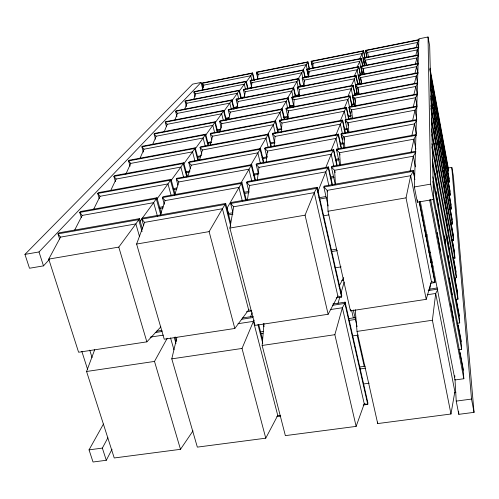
<?xml version="1.0" encoding="UTF-8"?>
<svg xmlns="http://www.w3.org/2000/svg" width="499" height="499" viewBox="0 0 499 499"><rect width="100%" height="100%" fill="white"/><g stroke="black" fill="none" stroke-linecap="round" stroke-linejoin="round"><path stroke-width="0.75" d="M308.8 76.659L308.831 71.407L306.804 69.561L307.01 69.174L361.288 58.389L362.835 65.962M304.178 86.053L304.303 80.121L302.207 78.187L302.431 77.769L358.793 66.648L360.509 75.012M417.351 202.207L414.363 186.95L418.867 38.828L428.03 36.995L429.676 46.027L433.581 199.444L417.351 202.207L417.395 199.881M410.028 171.687L413.34 156.212L415.736 152.089L415.761 151.266L331.685 166.373L331.436 167.221L335.272 184.611M410.976 152.675L413.964 139.165L416.247 134.555L336.738 149.089L336.513 149.85L339.987 165.78M413.852 94.723L415.904 86.446L417.769 82.834L352.444 95.39L354.359 105.782M414.906 73.297L416.628 66.66L418.337 63.404L358.363 75.143L358.238 75.58L360.54 77.607L361.476 82.167M415.63 55.882L417.245 49.912L418.823 46.956L363.384 57.971L364.825 65.93M299.169 96.195L299.406 89.539L297.236 87.512L297.473 87.063L356.093 75.586L357.97 84.68M328.099 205.968L323.851 187.056L324.138 186.096L413.272 170.384L414.869 179.696M293.718 107.198L294.098 99.763L291.84 97.629L292.102 97.143L353.161 85.292L355.213 95.128M287.767 119.174L288.316 110.89L285.971 108.645L286.258 108.108L349.974 95.864L352.2 106.474M281.243 132.285L281.997 123.047L279.559 120.671L279.87 120.091L346.481 107.422L348.901 118.849M332.87 304.041L345.108 302.157L344.89 303.398L342.389 307.74L364.239 403.785L356.136 426.389L285.366 435.627L262.143 345.47L264.002 323.471M274.113 146.145L275.068 136.383L272.523 133.869L272.866 133.227L342.651 120.116L345.42 133.052M266.16 162.25L267.433 151.085L264.769 148.415L265.144 147.704L338.422 134.112L341.534 148.502M355.238 309.698L357.028 331.405L377.706 423.57L450.971 414.008L432.39 320.239L435.696 293.462L437.773 289.694M257.309 180.089L258.969 167.371L256.18 164.514L256.605 163.728L333.737 149.638L337.212 165.525M429.676 289.988L430.587 283.239M432.408 269.734L432.914 265.986L431.392 266.229M247.404 199.999L249.544 185.503L246.625 182.447L247.092 181.567L328.51 166.94L332.552 185.16M257.365 79.31L258.239 74.264L256.38 72.492L256.661 72.118L307.927 61.864L309.592 69.411M450.971 414.008L454.863 391.59L435.696 293.462L427.238 294.759M317.189 187.318L314.251 192.626L337.848 296.063L328.136 314.27L255.039 325.392L229.902 228.055L233.669 206.761L230.613 203.473L231.156 202.482L317.189 187.318L341.796 295.82L341.572 297.048L336.195 297.884M250.978 88.348L252.045 82.666L250.13 80.819L250.429 80.414L303.554 69.86L305.238 77.407M244.136 97.798L245.377 91.716L243.393 89.783L243.718 89.352L298.839 78.474L300.71 86.807M426.208 299.344L431.423 281.53L410.689 175.717L327.194 190.362L328.011 211.233L350.429 310.877L426.208 299.344L406.03 197.86L410.689 175.717L413.241 171.319L323.851 187.056L327.194 190.362L327.531 191.872M236.669 108.314L238.166 101.497L236.114 99.469L236.47 99.002L293.743 87.793L295.795 96.837M411.8 135.847L414.526 123.908L416.309 120.87M228.673 119.236L230.351 112.094L228.23 109.967L228.611 109.462L288.216 97.891L290.48 107.765M412.561 120.696L415.031 110.179L417.064 106.724L345.177 120.222L347.759 132.335M254.172 320.121L253.436 321.35L277.75 415.418L265.767 438.184L197.342 447.123L171.787 358.856L176.871 337.349M413.203 107.21L415.486 97.748L417.426 94.473L348.901 107.491L351.302 118.849M219.66 132.335L221.855 123.621L219.654 121.382L220.071 120.827L282.203 108.888L284.648 119.423M414.395 83.545L416.278 76.122L418.05 73.153L355.394 85.304L357.284 94.405M415.38 63.86L416.946 57.953L418.249 55.776M210.185 145.128L212.58 136.202L210.297 133.838L210.753 133.233L275.635 120.895L278.299 132.223M416.16 47.374L417.52 42.471L419.023 39.964L365.524 50.667L366.902 57.485M356.136 426.389L334.854 334.692L342.389 307.74L330.906 309.492M199.5 160.198L202.419 149.987L200.049 147.479L200.548 146.818L268.431 134.063L271.487 146.881M338.01 303.386L339.707 297.516M340.979 293.119L344.16 282.116M416.69 119.598L341.272 133.582L341.073 134.268L344.017 147.941M417.083 106.125L345.358 119.604L345.177 120.222L347.909 122.748L348.551 125.779M418.586 54.853L360.977 66.217L362.417 74.239M419.035 39.633L365.624 50.324L367.582 52.439L368.505 57.011M187.936 176.047L191.236 165.163L188.765 162.499L189.314 161.77L260.497 148.565L263.965 162.917M328.51 166.94L325.785 171.868L317.663 192.14M333.737 149.638L331.18 154.228L325.747 167.652M338.422 134.112L336.014 138.416L331.174 150.274M342.651 120.116L340.374 124.157L335.777 135.316M346.481 107.422L344.322 111.233L340.212 121.126M349.974 95.864L347.922 99.469L344.466 107.728M353.161 85.292L351.209 88.71L347.897 96.569M356.093 75.586L351.221 85.915M358.793 66.648L354.29 76.097M361.288 58.389L357.128 67.016M312.567 68.363L311.264 61.196L363.596 50.73L359.642 58.888M430.974 262.611L431.897 259.642M174.638 195.115L178.86 181.942L176.29 179.104L176.902 178.293L251.708 164.626L255.6 180.445M201.964 90.587L203.823 85.123L250.76 75.754L252.637 72.929L254.434 80.451M160.229 215L165.107 200.604L162.424 197.567L163.098 196.662L241.934 182.497L246.281 199.856M193.612 99.663L195.689 93.837L244.292 84.2L246.263 81.243L248.078 88.772M234.817 328.473L209.118 231.617L222.435 208.732L248.652 309.916L234.817 328.473L164.227 339.214L136.614 244.048L144.585 222.379L222.435 208.732L225.704 203.442L142.564 218.094L141.791 219.111L143.706 225.816M192.994 430.874L180.495 449.318L114.24 457.97L86.57 371.487L94.685 349.737M184.511 109.724L186.938 103.212L237.331 93.301L239.395 90.207L241.422 98.496M174.949 119.854L177.488 113.342L229.814 103.125L231.979 99.881L234.199 108.876M164.183 131.861L167.252 124.301L221.662 113.778L223.939 110.366L226.403 120.178M328.136 314.27L305.07 215.169L314.251 192.626L233.669 206.761M265.767 438.184L242.015 348.452L253.436 321.35L238.023 323.708M152.582 144.623L156.137 136.208L212.799 125.355L215.206 121.762L217.888 132.322M250.467 316.902L252.257 312.723M139.801 158.769L144.024 149.195L203.13 137.992L205.675 134.194L208.576 145.434M125.798 174.232L130.757 163.404L192.533 151.839L195.234 147.816L198.602 160.628M110.684 190.556L116.18 179.029L180.875 167.078L183.751 162.799L187.35 176.253M93.606 209.355L100.074 196.282L167.982 183.925L171.057 179.359L175.155 194.373M74.494 230.432L82.198 215.431L153.648 202.656L156.948 197.766L161.352 213.528M103.455 424.038L89.04 449.861L93.026 462.005L106.293 460.278L112.038 449.225M160.834 326.876L146.862 341.852L78.599 352.244L48.746 259.106L60.541 237.119L135.865 223.908L139.433 218.649L142.44 229.116M106.293 460.278L102.357 448.096L107.89 437.798M339.027 286.239L343.736 277.594M241.934 182.497L227.089 208.021L228.648 214.059M251.708 164.626L241.217 182.559M260.497 148.565L251.047 164.67M268.431 134.063L259.549 149.182M275.635 120.895L267.601 134.53M282.203 108.888L274.569 121.831M288.216 97.891L281.187 109.792M293.743 87.793L287.256 98.746M298.839 78.474L293.219 87.93M303.554 69.86L298.028 79.154M307.927 61.864L302.831 70.421M180.495 449.318L154.503 361.419L167.215 338.278M246.369 81.842L250.76 75.754L251.833 80.258M223.976 111.196L229.814 103.125L231.305 109.138M231.573 101.266L237.331 93.301L238.803 99.295M239.464 90.899L244.292 84.2L245.396 88.747M205.619 135.248L212.799 125.355L214.726 132.896M215.119 122.81L221.662 113.778L223.371 120.577M184.056 163.485L192.533 151.839L194.909 160.84M195.564 148.403L203.13 137.992L205.282 146.294M156.78 199.251L167.982 183.925L171.076 195.184M170.926 180.713L180.875 167.078L183.694 177.563M140.132 221.119L153.648 202.656L157.435 216.142M48.746 259.106L118.787 247.099L135.865 223.908L139.52 236.576M202.85 89.558L201.035 82.447L192.614 84.131L24.95 254.384L29.497 268.25L43.494 265.867L49.276 259.536M24.95 254.384L39.003 251.951L201.035 82.447M438.216 147.741L439.631 147.086L438.97 141.791L439.631 147.086M437.679 144.822L439.089 144.174M252.637 72.929L202.426 82.971L202.058 83.358L203.212 87.874M258.239 74.264L306.161 64.695L307.178 69.255M364.881 57.89L363.497 51.073L311.07 61.558L313.029 63.323L361.956 53.561L364.438 65.749M367.582 52.439L417.52 42.471L418.368 47.049M246.263 81.243L194.267 91.579L193.874 91.991L195.04 96.507M418.811 47.305L363.278 58.339L365.411 60.192L366.497 65.531M252.045 82.666L301.714 72.817L302.899 78.137M247.535 88.466L251.346 87.712M305.519 77.027L308.569 76.422M362.736 65.737L365.025 65.282M239.395 90.207L185.491 100.842L185.067 101.285L186.445 106.561M418.58 55.233L360.858 66.617L363.072 68.556L363.996 73.091M245.377 91.716L296.911 81.574L298.115 86.895M241.117 97.561L244.94 96.812M299.98 86.034L303.804 85.285M360.372 74.208L362.667 73.758M231.979 99.881L176.016 110.834L175.561 111.321L176.952 116.554M241.21 98.116L245.034 97.367M300.049 86.601L303.866 85.853M360.409 74.788L362.698 74.339M358.238 75.58L418.324 63.822M238.166 101.497L291.728 91.043L293.1 97.08M299.406 89.539L354.228 78.842L357.571 94.673M233.045 107.609L237.624 106.717M294.878 95.602L299.456 94.71M357.471 83.445L359.76 82.996M233.863 108.065L236.913 107.472M294.915 96.213L299.494 95.328M357.496 84.069L359.785 83.626M223.939 110.366L165.762 121.656L165.263 122.18L166.485 126.696M418.062 72.698L355.531 84.836L355.394 85.304L357.789 87.437L359.043 93.5M230.351 112.094L286.095 101.309L287.655 108.077M294.098 99.763L351.209 88.71L352.631 95.521M225.91 118.169L228.966 117.583M289.37 105.956L293.961 105.077M354.365 93.45L356.66 93.007M225.922 118.837L228.979 118.251M290.15 106.487L293.967 105.751M354.371 94.13L357.434 93.544M215.206 121.762L154.621 133.408L154.085 133.975L155.526 139.233M417.75 83.327L352.294 95.902L354.789 98.153L355.581 101.946M221.855 123.621L279.97 112.487L281.742 120.078M216.978 129.877L220.795 129.147M283.444 117.209L288.029 116.336M351.439 104.254L353.735 103.817M216.94 130.613L220.758 129.883M284.187 117.808L288.004 117.078M351.433 105.002L354.49 104.422M205.675 134.194L142.483 146.213L141.897 146.837L143.356 152.058M417.438 93.931L349.069 106.929L348.901 107.491L351.508 109.874L351.988 112.15M212.58 136.202L273.277 124.7L275.236 132.983M281.997 123.047L344.322 111.233L346.1 119.585M207.291 142.627L211.121 141.903M277.001 129.484L281.598 128.617M348.252 116.055L351.315 115.475M207.777 143.332L211.601 142.614M277.338 130.233L281.923 129.366M348.427 116.841L350.722 116.41M195.234 147.816L129.204 160.223L128.555 160.909L130.052 166.155M202.419 149.987L265.936 138.092L268.113 147.18M275.068 136.383L340.374 124.157L342.326 133.239M197.723 156.38L201.546 155.669M270.402 142.851L274.993 141.997M343.848 129.172L346.911 128.605M197.567 157.291L200.629 156.717M270.302 143.756L274.893 142.901M344.566 129.946L347.628 129.372M183.751 162.799L114.608 175.623L113.897 176.378L115.406 181.574M416.665 120.259L341.073 134.268L343.93 136.951L344.584 139.988M191.236 165.163L257.846 152.856L260.422 163.454M186.221 171.687L190.05 170.982M262 157.771L267.358 156.786M340.075 143.431L343.137 142.87M185.99 172.698L189.059 172.136M262.611 158.638L266.441 157.94M340 144.442L343.83 143.737M171.057 179.359L98.496 192.62L97.71 193.456L99.264 198.664M416.228 135.291L336.513 149.85L339.52 152.713L340.019 154.983M178.86 181.942L248.889 169.205L251.864 181.256M258.969 167.371L331.18 154.228L333.837 166.323M173.215 188.647L177.045 187.955M253.617 174.101L258.981 173.134M335.553 159.281L338.615 158.726M173.664 189.639L176.733 189.084M253.405 175.236L258.008 174.401M335.447 160.41L339.276 159.717M156.948 197.766L80.62 211.482L79.74 212.406L81.331 217.614M415.736 152.089L331.436 167.221L334.604 170.29L335.103 172.567M165.107 200.604L238.909 187.406L242.327 200.96M249.544 185.503L325.785 171.868L328.822 185.497M159.287 207.372L163.117 206.692M244.367 192.252L248.964 191.435M330.213 176.989L333.282 176.446M159.449 208.545L163.279 207.865M244.485 193.45L249.082 192.633M330.282 178.218L334.112 177.538M139.433 218.649L58.982 232.827L57.99 233.869L59.624 239.046M448.114 168.013L451.795 167.365L453.31 175.685L474.05 412.349L458.818 414.332L456.229 401.102L454.988 379.359M227.588 213.672L232.958 212.736M318.824 197.772L325.722 196.569M228.392 214.901L232.996 214.102M319.616 199.032L326.514 197.829M414.363 186.95L430.668 184.131L428.03 36.995M136.614 244.048L209.118 231.617M229.902 228.055L305.07 215.169M328.011 211.233L406.03 197.86M323.502 215.811L328.872 214.894M448.826 195.383L450.266 195.14L449.923 190.549L447.959 179.883L448.021 180.763M449.792 209.262L451.289 209.012L450.921 204.047L448.882 193.007L448.95 193.961M451.015 224.269L452.4 224.039L452 218.656L449.88 207.21L449.955 208.245M331.13 250.055L336.507 249.169M425.659 234.542L427.194 234.293M331.211 251.646L337.355 250.635M425.716 236.164L427.25 235.915M452.163 240.605L453.61 240.375L453.173 234.518L450.965 222.641L451.046 223.764M334.966 267.857L341.123 266.871M428.872 252.775L430.412 252.525M430.562 261.52L432.103 261.276M453.416 258.432L454.926 258.189L454.452 251.795L452.15 239.458L452.237 240.686M430.625 262.599L432.146 262.355M341.715 280.407L343.256 280.164M454.227 278.043L456.367 277.706L455.849 270.695L453.448 257.852L453.541 259.199M246.475 311.788L251.82 310.958M430.319 283.289L434.922 282.577L434.891 281.374L419.341 201.552M156.68 331.168L162.044 330.338M242.639 317.932L253.392 316.279M428.841 289.264L437.311 287.96M155.208 332.559L162.119 331.498M241.379 319.31L252.931 317.532M332.621 305.282L344.89 303.398L367.751 404.408L363.153 405.026M428.167 290.593L437.349 289.183M150.211 337.137L163.298 335.135M455.712 299.519L457.957 299.182L457.383 291.447L454.87 278.068L454.969 279.552M260.453 331.91L263.534 331.442M348.24 318.674L355.169 317.626M260.64 333.706L262.954 333.363M349.163 320.389L355.319 319.466M86.57 371.487L154.503 361.419M171.787 358.856L242.015 348.452M262.143 345.47L334.854 334.692M357.028 331.405L432.39 320.239M352.762 335.889L358.163 335.091M457.558 323.227L459.71 322.909L459.074 314.351L456.435 300.386L456.554 302.026M458.631 349.712L461.656 349.281L460.951 339.757L458.182 325.142L458.307 326.976M359.885 366.958L365.28 366.197M360.085 368.961L365.474 368.2M363.79 383.931L369.179 383.182M460.265 354.826L460.122 352.774L463.047 368.087L463.833 378.753L455.019 379.957L420.314 201.509M276.833 416.628L280.688 416.11M454.315 392.782L455.855 392.576M89.04 449.861L102.357 448.096M456.229 401.102L471.524 399.069L474.05 412.349M277.75 415.418L280.719 415.885M364.239 403.785L367.751 404.408L367.9 402.942L345.108 302.157M248.652 309.916L251.271 310.534M337.848 296.063L341.572 297.048L316.884 188.279L230.613 203.473L232.727 211.726M431.423 281.53L434.922 282.577L419.179 201.802M203.823 85.123L202.058 83.358L252.351 73.297L253.972 80.083M195.689 93.837L193.874 91.991L245.957 81.649L247.772 89.184M186.938 103.212L185.067 101.285L239.065 90.637L240.905 98.191M177.488 113.342L175.561 111.321L231.617 100.349L233.85 109.362M167.252 124.301L165.263 122.18L223.552 110.872L225.829 119.947M156.137 136.208L154.085 133.975L214.782 122.317L217.258 132.048M144.024 149.195L141.897 146.837L205.214 134.805L207.927 145.315M130.757 163.404L128.555 160.909L194.729 148.484L197.872 160.46M116.18 179.029L113.897 176.378L183.189 163.535L186.801 177.014M144.585 222.379L141.791 219.111L225.149 204.434L230.794 226.321M100.074 196.282L97.71 193.456L170.433 180.176L174.544 195.215M82.198 215.431L79.74 212.406L156.256 198.671L160.846 215.094M60.541 237.119L57.99 233.869L138.647 219.666L142.072 231.573M39.003 251.951L43.494 265.867M81.83 351.352L87.506 369.129M89.726 350.148L92.078 357.565M118.787 247.099L146.862 341.852M170.533 337.91L173.958 349.811M175.112 336.881L176.39 341.347M174.238 337.424L175.954 343.393M164.29 204.291L162.424 197.567L241.447 183.376L245.782 200.648M177.912 185.085L176.29 179.104L251.278 165.412L254.995 180.513M190.362 168.5L188.765 162.499L260.104 149.276L263.403 162.899M201.808 154.228L200.049 147.479L268.075 134.705L270.963 146.793M225.704 203.442L230.75 223.016M211.844 139.851L210.297 133.838L275.311 121.482L277.987 132.834M258.788 324.849L262.661 339.919M257.939 324.556L262.761 343.293M263.223 323.751L263.99 326.751M221.363 128.124L219.654 121.382L281.91 109.424L284.187 119.224M248.87 191.473L246.625 182.447L328.255 167.795L331.972 184.536M229.727 115.961L228.23 109.967L287.948 98.384L290.025 107.422M236.47 99.002L236.838 100.505M237.78 106.237L236.114 99.469L293.493 88.242L295.383 96.544M258.401 173.59L256.18 164.514L333.507 150.399L336.825 165.562M244.678 95.078L243.393 89.783L298.614 78.892L300.317 86.477M250.429 80.414L250.791 81.923M251.153 83.433L251.696 85.691M267.788 152.588L267.433 151.085L336.014 138.416L338.322 149.026M251.577 86.851L250.13 80.819L303.342 70.247L305.026 77.807M266.959 157.503L264.769 148.415L338.216 134.799L341.173 148.459M274.675 142.945L272.523 133.869L342.464 120.733L345.052 132.834M256.661 72.118L257.197 74.382M257.815 78.53L256.38 72.492L307.733 62.225L309.237 69.024M279.87 120.091L280.22 121.6M281.686 129.765L279.559 120.671L346.312 107.984L348.72 119.336M288.235 118.456L285.971 108.645L349.818 96.376L351.889 106.25M288.665 112.394L288.316 110.89L347.922 99.469L349.518 107.035M292.102 97.143L292.62 99.42M293.905 106.68L291.84 97.629L353.018 85.766L354.914 94.86M299.113 95.82L297.236 87.512L355.962 76.023L357.689 84.368M353.336 309.966L357.084 326.702M351.608 310.253L353.311 317.838M357.228 335.278L364.208 366.366M304.639 81.624L304.303 80.121L357.01 69.748L359.96 83.926M303.903 85.778L302.207 78.187L358.669 67.047L360.39 75.43M309.168 72.929L308.831 71.407L359.573 61.346L362.23 74.295M307.01 69.174L308.688 76.727M308.482 77.127L306.804 69.561L361.176 58.757L362.723 66.342M311.264 61.196L312.093 64.97M336.738 149.089L337.068 150.598M341.272 133.582L341.597 135.098M341.921 136.614L342.576 139.645M345.358 119.604L346.007 122.648M347.31 128.742L348.121 132.553M349.225 107.69L349.55 109.219M349.874 110.741L350.516 113.791M352.444 95.39L354.508 105.252M360.977 66.217L362.53 73.827M358.363 75.143L359.455 80.451M359.767 81.967L360.085 83.483M363.596 50.73L365.131 58.289M363.384 57.971L364.931 65.55M365.624 50.324L367.002 57.136M413.272 170.384L414.6 177.226M415.879 149.107L413.964 139.165L339.52 152.713L340.443 164.957M415.405 166.866L413.34 156.212L334.604 170.29L335.447 184.493M430.593 199.494L463.203 370.183M429.608 199.924L463.833 378.753M416.416 133.782L414.526 123.908L343.93 136.951L344.896 147.642M432.939 181.411L459.71 322.909M416.939 105.401L415.486 97.748L351.508 109.874L352.593 118.887M433.344 195.514L461.095 341.628M430.668 184.131L433.581 199.444M433.107 199.17L461.656 349.281M416.777 119.342L415.031 110.179L347.909 122.748L348.969 132.809M431.822 146.762L456.367 277.706M417.769 72.76L416.628 66.66L360.54 77.607L361.588 84.088M432.334 159.144L457.496 292.975M417.569 82.971L416.278 76.122L357.789 87.437L358.862 94.685M432.359 163.229L457.957 299.182M417.339 94.062L415.904 86.446L354.789 98.153L355.874 106.237M432.901 176.821L459.199 316.042M366.378 65.3L365.411 60.192L417.245 49.912L418.243 55.258M431.423 118.201L453.26 235.671M431.454 121.301L453.61 240.375M431.398 128.967L454.545 253.055M431.835 134.543L454.926 258.189M417.95 63.317L416.946 57.953L363.072 68.556L364.083 74.332M431.922 143.737L455.949 272.08M430.444 79.721L449.318 182.297L449 178.037L447.104 167.72L447.16 168.537M430.356 84.917L449.992 191.46M430.369 87.263L450.266 195.14M430.83 95.92L450.996 205.033M430.874 98.627L451.289 209.012M430.93 105.588L452.082 219.722M430.955 108.402L452.4 224.039M429.932 68.101L448.258 167.982L448.495 171.176L429.82 69.461M430.412 77.432L449.063 178.885M451.795 167.365L471.524 399.069M443 145.895L441.016 134.587L441.054 135.329M443.705 157.335L441.646 145.608L441.69 146.407M444.466 169.697L442.326 157.503L442.376 158.37M445.295 183.089L443.062 170.402L443.118 171.338M446.193 197.648L443.867 184.418L443.923 185.441M447.173 213.528L444.74 199.712L444.802 200.829M448.245 230.925L445.701 216.466L445.769 217.695M449.424 250.055L446.755 234.892L446.83 236.252M450.734 271.213L447.921 255.27L448.002 256.773M452.181 294.716L449.212 277.912L449.312 279.59M453.803 320.988L450.659 303.224L450.772 305.107M458.631 411.226L458.818 414.332M377.612 422.042L377.706 423.57M454.776 375.672L454.857 377.101M434.486 99.6L432.465 88.092L432.49 88.722M434.872 109.412L432.77 97.461L432.795 98.141M435.284 120.016L433.101 107.591L433.126 108.327M435.739 131.524L433.463 118.581L433.488 119.386M436.226 144.055L433.849 130.545L433.881 131.418M436.762 157.74L434.28 143.618L434.311 144.579M437.355 172.754L434.748 157.965L434.779 159.019M438.003 189.302L435.265 173.777L435.303 174.937M438.721 207.634L435.833 191.285L435.876 192.577M439.519 228.043L436.469 210.79L436.519 212.237M440.417 250.916L437.186 232.653L437.236 234.274M313.029 63.323L313.066 67.926M350.429 309.349L350.429 310.877M445.102 239.651L444.466 235.996L445.32 243.774L445.102 239.651"/></g></svg>
